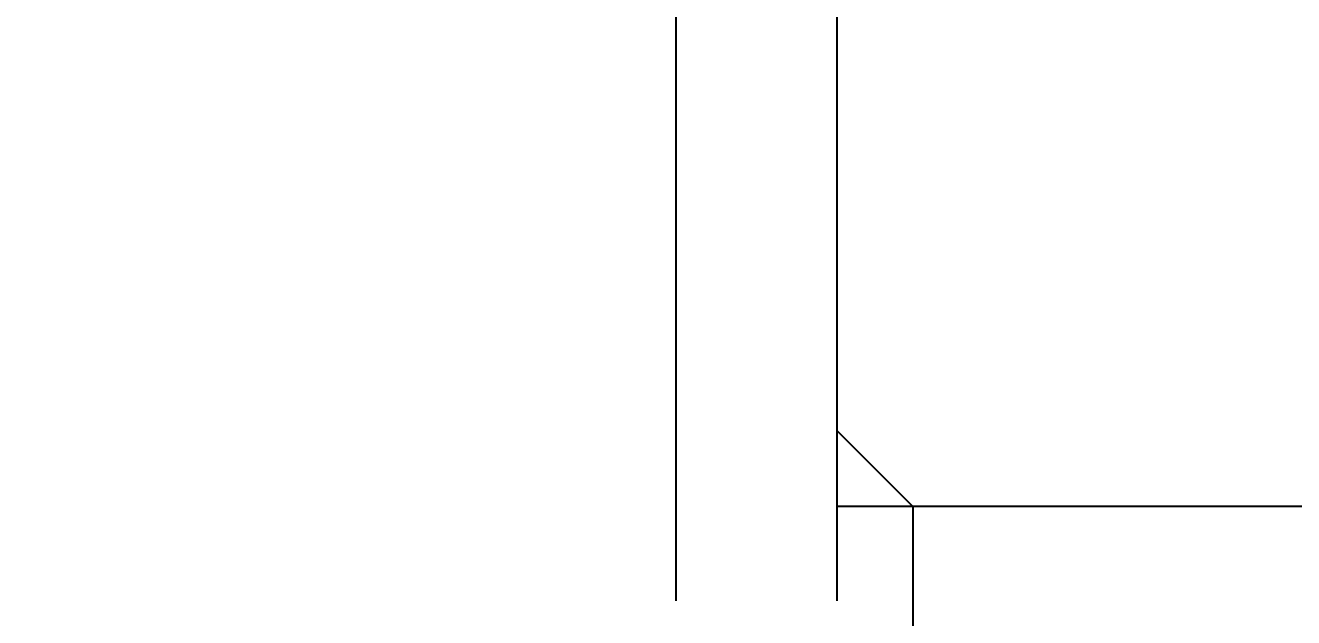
# Model space of a CAD drawing. Header units: metres. Extents: x 0 to 21025, y 0 to 14850.
# Drawn here: x 2226.4 to 2276.4, y 6341.2 to 6364.5 of the extents above; entities that cross this region are included whole.
import ezdxf

# ---------------------------------------------------------------- set-up
doc = ezdxf.new("R2010")
doc.units = ezdxf.units.M
doc.header["$LTSCALE"] = 25
doc.linetypes.add('HIDDEN2', pattern=[4.7625, 3.175, -1.5875])
doc.layers.add('18_COTAS', color=7, linetype='Continuous')
doc.layers.add('ST1', color=7, linetype='HIDDEN2')
doc.styles.add('ROMANS', font='ROMANS.SHX')
doc.dimstyles.new('25___1-25', dxfattribs={"dimscale": 25, "dimtxt": 2.5, "dimasz": 2, "dimexe": 1.5, "dimexo": 1, "dimgap": 0.5, "dimtad": 1, "dimzin": 12, "dimtxsty": 'ROMANS', "dimcen": 0, "dimclrd": 256, "dimclre": 256, "dimclrt": 3, "dimazin": 3, "dimtfac": 1, "dimtmove": 0, "dimatfit": 0, "dimfxl": 1, "dimlwd": -1, "dimlwe": -1, "dimarcsym": 0})

# ---------------------------------------------------------------- blocks, each defined once
blk = doc.blocks.new('*D13')
at = {"layer": '18_COTAS', "transparency": 16777216}
for p, q in [((2083.564, 6357.865), (2083.564, 7037.945)), ((6382.514, 6357.865), (6382.514, 7037.945)), ((2133.564, 7000.445), (6332.514, 7000.445))]:
    blk.add_line(p, q, dxfattribs=at)
for points in [[(2133.564, 7008.778), (2133.564, 6992.112), (2083.564, 7000.445)], [(6332.514, 7008.778), (6332.514, 6992.112), (6382.514, 7000.445)]]:
    blk.add_solid(points, dxfattribs=at)
at = {"layer": 'Defpoints', "color": 0, "transparency": 16777216}
for p in [(6382.514, 7000.445), (2083.564, 6332.865), (6382.514, 6332.865)]:
    blk.add_point(p, dxfattribs=at)
at = {"layer": '18_COTAS', "color": 3, "transparency": 16777216, "insert": (4233.039, 7050.147), "char_height": 62.5, "attachment_point": 5, "style": 'ROMANS'}
blk.add_mtext('4298,95', dxfattribs=at)

msp = doc.modelspace()

# ---------------------------------------------------------------- linework, layer by layer
at = {"layer": 'ST1'}
for p, q in [((2251.996, 6421.215), (2251.996, 6244.515)), ((2258.346, 6421.215), (2258.346, 6244.515)), ((2261.346, 6345.565), (2258.346, 6348.565)), ((2282.346, 6345.565), (2258.346, 6345.565)), ((2261.346, 6345.565), (2258.346, 6345.565)), ((2261.346, 6345.565), (2261.346, 6320.165))]:
    msp.add_line(p, q, dxfattribs=at)

# ---------------------------------------------------------------- dimensions: what is measured, and where the dimension line sits
at = {"layer": '18_COTAS'}
dim = msp.add_linear_dim(base=(6382.514, 7000.445), p1=(2083.564, 6332.865), p2=(6382.514, 6332.865), dimstyle='25___1-25', dxfattribs=at)
dim.commit()
dim.dimension.update_dxf_attribs({"geometry": '*D13', "text_midpoint": (4233.039, 7050.147)})

doc.saveas('drawing.dxf')
